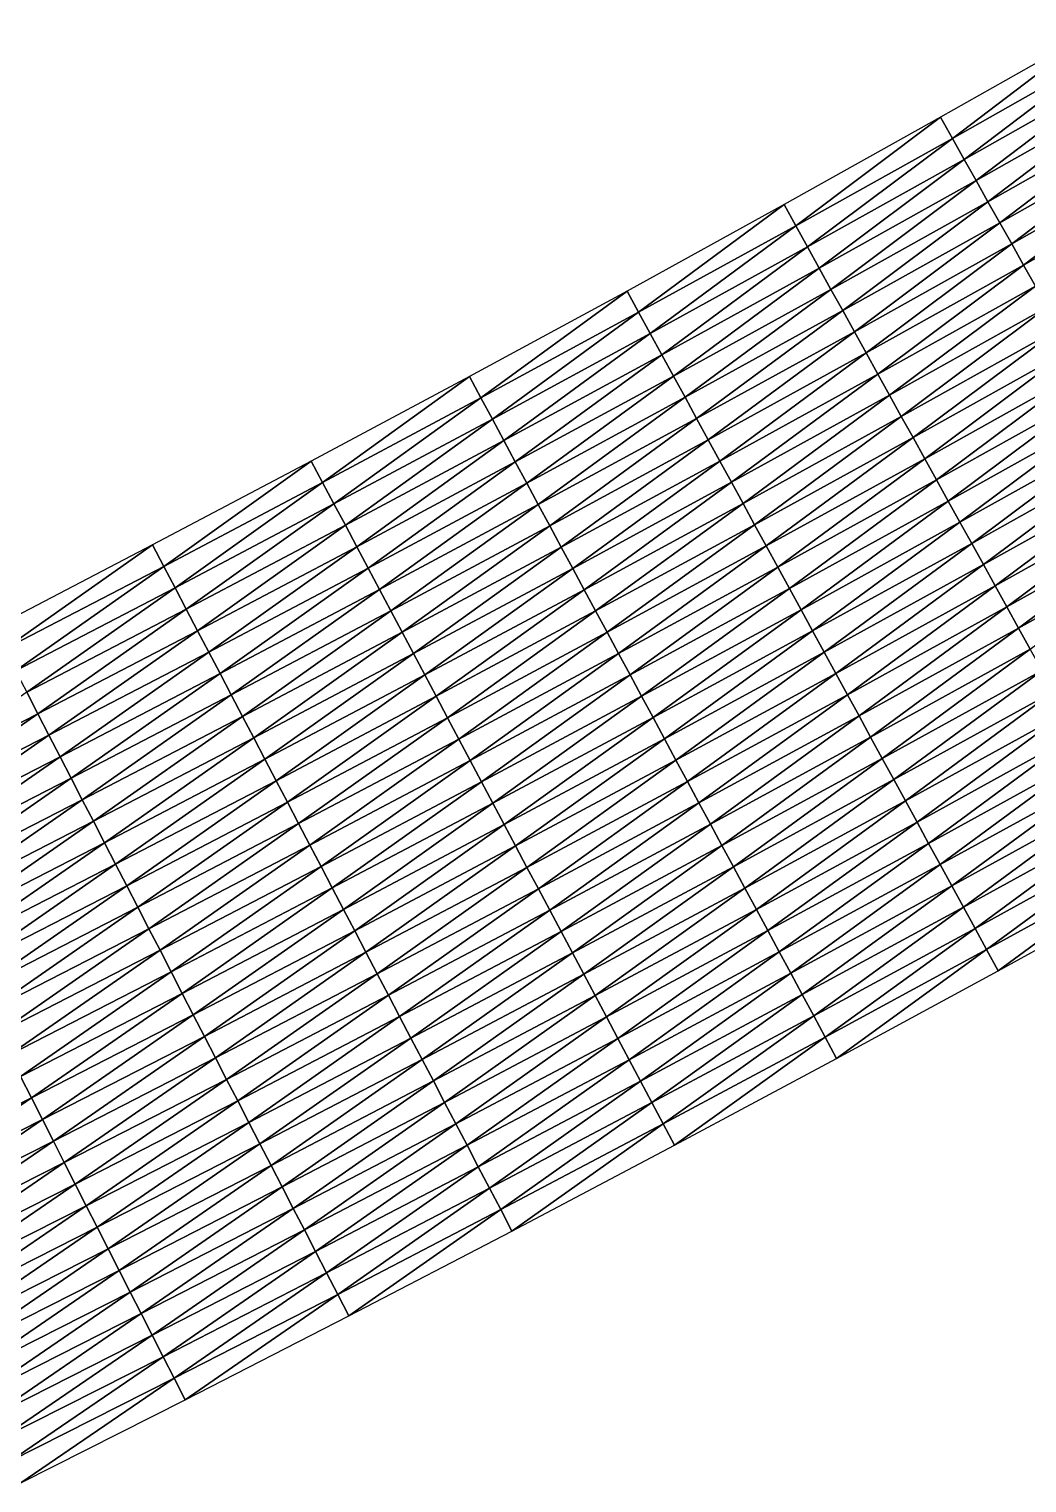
# Model space of a CAD drawing. Header units: metres. Extents: x 479979 to 482619, y 6959976 to 6961524.
# Drawn here: x 481876.5 to 481959, y 6960947.3 to 6961067.4 of the extents above; entities that cross this region are included whole.
import ezdxf

# ---------------------------------------------------------------- set-up
doc = ezdxf.new("R2010")
doc.units = ezdxf.units.M

msp = doc.modelspace()

# ---------------------------------------------------------------- linework, layer by layer
at = {"layer": 'GENERAL_FILL_TOP'}
for points in [[(481952.796, 6961058.368, 7.079), (481964.709, 6961067.403, 7.143), (481951.817, 6961060.112, 7.087)], [(481952.796, 6961058.368, 7.079), (481965.699, 6961065.665, 7.135), (481964.709, 6961067.403, 7.143)], [(481953.776, 6961056.624, 7.071), (481965.699, 6961065.665, 7.135), (481952.796, 6961058.368, 7.079)], [(481953.776, 6961056.624, 7.071), (481966.688, 6961063.927, 7.127), (481965.699, 6961065.665, 7.135)], [(481954.755, 6961054.88, 7.063), (481966.688, 6961063.927, 7.127), (481953.776, 6961056.624, 7.071)], [(481954.755, 6961054.88, 7.063), (481967.678, 6961062.189, 7.119), (481966.688, 6961063.927, 7.127)], [(481955.734, 6961053.137, 7.055), (481967.678, 6961062.189, 7.119), (481954.755, 6961054.88, 7.063)], [(481955.734, 6961053.137, 7.055), (481968.668, 6961060.451, 7.111), (481967.678, 6961062.189, 7.119)], [(481939.849, 6961051.146, 7.024), (481951.817, 6961060.112, 7.087), (481938.88, 6961052.896, 7.032)], [(481939.849, 6961051.146, 7.024), (481952.796, 6961058.368, 7.079), (481951.817, 6961060.112, 7.087)], [(481956.714, 6961051.393, 7.047), (481968.668, 6961060.451, 7.111), (481955.734, 6961053.137, 7.055)], [(481956.714, 6961051.393, 7.047), (481969.658, 6961058.714, 7.103), (481968.668, 6961060.451, 7.111)], [(481940.819, 6961049.397, 7.016), (481952.796, 6961058.368, 7.079), (481939.849, 6961051.146, 7.024)], [(481940.819, 6961049.397, 7.016), (481953.776, 6961056.624, 7.071), (481952.796, 6961058.368, 7.079)], [(481957.693, 6961049.649, 7.039), (481969.658, 6961058.714, 7.103), (481956.714, 6961051.393, 7.047)], [(481957.693, 6961049.649, 7.039), (481970.647, 6961056.976, 7.095), (481969.658, 6961058.714, 7.103)], [(481958.673, 6961047.905, 7.26), (481970.647, 6961056.976, 7.095), (481957.693, 6961049.649, 7.039)], [(481958.673, 6961047.905, 7.26), (481971.637, 6961055.238, 7.288), (481970.647, 6961056.976, 7.095)], [(481941.788, 6961047.647, 7.008), (481953.776, 6961056.624, 7.071), (481940.819, 6961049.397, 7.016)], [(481941.788, 6961047.647, 7.008), (481954.755, 6961054.88, 7.063), (481953.776, 6961056.624, 7.071)], [(481942.757, 6961045.898, 7), (481954.755, 6961054.88, 7.063), (481941.788, 6961047.647, 7.008)], [(481942.757, 6961045.898, 7), (481955.734, 6961053.137, 7.055), (481954.755, 6961054.88, 7.063)], [(481959.652, 6961046.162, 8.26), (481971.637, 6961055.238, 7.288), (481958.673, 6961047.905, 7.26)], [(481926.859, 6961044, 6.97), (481938.88, 6961052.896, 7.032), (481925.9, 6961045.755, 6.979)], [(481926.859, 6961044, 6.97), (481939.849, 6961051.146, 7.024), (481938.88, 6961052.896, 7.032)], [(481943.726, 6961044.148, 6.991), (481955.734, 6961053.137, 7.055), (481942.757, 6961045.898, 7)], [(481943.726, 6961044.148, 6.991), (481956.714, 6961051.393, 7.047), (481955.734, 6961053.137, 7.055)], [(481927.817, 6961042.245, 6.962), (481939.849, 6961051.146, 7.024), (481926.859, 6961044, 6.97)], [(481927.817, 6961042.245, 6.962), (481940.819, 6961049.397, 7.016), (481939.849, 6961051.146, 7.024)], [(481944.695, 6961042.399, 6.983), (481956.714, 6961051.393, 7.047), (481943.726, 6961044.148, 6.991)], [(481944.695, 6961042.399, 6.983), (481957.693, 6961049.649, 7.039), (481956.714, 6961051.393, 7.047)], [(481928.776, 6961040.49, 6.954), (481940.819, 6961049.397, 7.016), (481927.817, 6961042.245, 6.962)], [(481928.776, 6961040.49, 6.954), (481941.788, 6961047.647, 7.008), (481940.819, 6961049.397, 7.016)], [(481945.664, 6961040.649, 7.233), (481957.693, 6961049.649, 7.039), (481944.695, 6961042.399, 6.983)], [(481945.664, 6961040.649, 7.233), (481958.673, 6961047.905, 7.26), (481957.693, 6961049.649, 7.039)], [(481929.735, 6961038.735, 6.946), (481941.788, 6961047.647, 7.008), (481928.776, 6961040.49, 6.954)], [(481929.735, 6961038.735, 6.946), (481942.757, 6961045.898, 7), (481941.788, 6961047.647, 7.008)], [(481946.633, 6961038.9, 8.233), (481958.673, 6961047.905, 7.26), (481945.664, 6961040.649, 7.233)], [(481946.633, 6961038.9, 8.233), (481959.652, 6961046.162, 8.26), (481958.673, 6961047.905, 7.26)], [(481947.602, 6961037.15, 8.753), (481959.652, 6961046.162, 8.26), (481946.633, 6961038.9, 8.233)], [(481947.602, 6961037.15, 8.753), (481960.632, 6961044.418, 8.78), (481959.652, 6961046.162, 8.26)], [(481913.824, 6961036.929, 6.918), (481925.9, 6961045.755, 6.979), (481912.875, 6961038.69, 6.926)], [(481913.824, 6961036.929, 6.918), (481926.859, 6961044, 6.97), (481925.9, 6961045.755, 6.979)], [(481930.694, 6961036.979, 6.938), (481942.757, 6961045.898, 7), (481929.735, 6961038.735, 6.946)], [(481930.694, 6961036.979, 6.938), (481943.726, 6961044.148, 6.991), (481942.757, 6961045.898, 7)], [(481914.772, 6961035.168, 6.91), (481926.859, 6961044, 6.97), (481913.824, 6961036.929, 6.918)], [(481914.772, 6961035.168, 6.91), (481927.817, 6961042.245, 6.962), (481926.859, 6961044, 6.97)], [(481931.653, 6961035.224, 6.929), (481943.726, 6961044.148, 6.991), (481930.694, 6961036.979, 6.938)], [(481931.653, 6961035.224, 6.929), (481944.695, 6961042.399, 6.983), (481943.726, 6961044.148, 6.991)], [(481948.572, 6961035.401, 8.793), (481960.632, 6961044.418, 8.78), (481947.602, 6961037.15, 8.753)], [(481948.572, 6961035.401, 8.793), (481961.611, 6961042.674, 8.82), (481960.632, 6961044.418, 8.78)], [(481949.541, 6961033.651, 8.833), (481961.611, 6961042.674, 8.82), (481948.572, 6961035.401, 8.793)], [(481949.541, 6961033.651, 8.833), (481962.59, 6961040.93, 8.86), (481961.611, 6961042.674, 8.82)], [(481915.721, 6961033.407, 6.902), (481927.817, 6961042.245, 6.962), (481914.772, 6961035.168, 6.91)], [(481915.721, 6961033.407, 6.902), (481928.776, 6961040.49, 6.954), (481927.817, 6961042.245, 6.962)], [(481932.611, 6961033.469, 7.206), (481944.695, 6961042.399, 6.983), (481931.653, 6961035.224, 6.929)], [(481932.611, 6961033.469, 7.206), (481945.664, 6961040.649, 7.233), (481944.695, 6961042.399, 6.983)], [(481916.669, 6961031.647, 6.894), (481928.776, 6961040.49, 6.954), (481915.721, 6961033.407, 6.902)], [(481916.669, 6961031.647, 6.894), (481929.735, 6961038.735, 6.946), (481928.776, 6961040.49, 6.954)], [(481933.57, 6961031.714, 8.206), (481945.664, 6961040.649, 7.233), (481932.611, 6961033.469, 7.206)], [(481933.57, 6961031.714, 8.206), (481946.633, 6961038.9, 8.233), (481945.664, 6961040.649, 7.233)], [(481950.51, 6961031.902, 8.873), (481962.59, 6961040.93, 8.86), (481949.541, 6961033.651, 8.833)], [(481950.51, 6961031.902, 8.873), (481963.57, 6961039.187, 8.9), (481962.59, 6961040.93, 8.86)], [(481951.479, 6961030.152, 8.913), (481963.57, 6961039.187, 8.9), (481950.51, 6961031.902, 8.873)], [(481951.479, 6961030.152, 8.913), (481964.549, 6961037.443, 8.94), (481963.57, 6961039.187, 8.9)], [(481900.744, 6961029.932, 6.868), (481912.875, 6961038.69, 6.926), (481899.806, 6961031.699, 6.876)], [(481900.744, 6961029.932, 6.868), (481913.824, 6961036.929, 6.918), (481912.875, 6961038.69, 6.926)], [(481917.618, 6961029.886, 6.885), (481929.735, 6961038.735, 6.946), (481916.669, 6961031.647, 6.894)], [(481917.618, 6961029.886, 6.885), (481930.694, 6961036.979, 6.938), (481929.735, 6961038.735, 6.946)], [(481934.529, 6961029.959, 8.726), (481946.633, 6961038.9, 8.233), (481933.57, 6961031.714, 8.206)], [(481934.529, 6961029.959, 8.726), (481947.602, 6961037.15, 8.753), (481946.633, 6961038.9, 8.233)], [(481901.682, 6961028.166, 6.86), (481913.824, 6961036.929, 6.918), (481900.744, 6961029.932, 6.868)], [(481901.682, 6961028.166, 6.86), (481914.772, 6961035.168, 6.91), (481913.824, 6961036.929, 6.918)], [(481918.566, 6961028.125, 6.877), (481930.694, 6961036.979, 6.938), (481917.618, 6961029.886, 6.885)], [(481918.566, 6961028.125, 6.877), (481931.653, 6961035.224, 6.929), (481930.694, 6961036.979, 6.938)], [(481935.488, 6961028.203, 8.766), (481947.602, 6961037.15, 8.753), (481934.529, 6961029.959, 8.726)], [(481935.488, 6961028.203, 8.766), (481948.572, 6961035.401, 8.793), (481947.602, 6961037.15, 8.753)], [(481952.448, 6961028.403, 8.953), (481964.549, 6961037.443, 8.94), (481951.479, 6961030.152, 8.913)], [(481952.448, 6961028.403, 8.953), (481965.529, 6961035.699, 8.98), (481964.549, 6961037.443, 8.94)], [(481936.447, 6961026.448, 8.806), (481948.572, 6961035.401, 8.793), (481935.488, 6961028.203, 8.766)], [(481936.447, 6961026.448, 8.806), (481949.541, 6961033.651, 8.833), (481948.572, 6961035.401, 8.793)], [(481953.417, 6961026.653, 8.993), (481965.529, 6961035.699, 8.98), (481952.448, 6961028.403, 8.953)], [(481953.417, 6961026.653, 8.993), (481966.508, 6961033.955, 9.02), (481965.529, 6961035.699, 8.98)], [(481902.621, 6961026.4, 6.851), (481914.772, 6961035.168, 6.91), (481901.682, 6961028.166, 6.86)], [(481902.621, 6961026.4, 6.851), (481915.721, 6961033.407, 6.902), (481914.772, 6961035.168, 6.91)], [(481919.515, 6961026.364, 7.18), (481931.653, 6961035.224, 6.929), (481918.566, 6961028.125, 6.877)], [(481919.515, 6961026.364, 7.18), (481932.611, 6961033.469, 7.206), (481931.653, 6961035.224, 6.929)], [(481903.559, 6961024.634, 6.843), (481915.721, 6961033.407, 6.902), (481902.621, 6961026.4, 6.851)], [(481903.559, 6961024.634, 6.843), (481916.669, 6961031.647, 6.894), (481915.721, 6961033.407, 6.902)], [(481920.463, 6961024.603, 8.18), (481932.611, 6961033.469, 7.206), (481919.515, 6961026.364, 7.18)], [(481920.463, 6961024.603, 8.18), (481933.57, 6961031.714, 8.206), (481932.611, 6961033.469, 7.206)], [(481937.406, 6961024.693, 8.846), (481949.541, 6961033.651, 8.833), (481936.447, 6961026.448, 8.806)], [(481937.406, 6961024.693, 8.846), (481950.51, 6961031.902, 8.873), (481949.541, 6961033.651, 8.833)], [(481954.386, 6961024.904, 9.033), (481966.508, 6961033.955, 9.02), (481953.417, 6961026.653, 8.993)], [(481954.386, 6961024.904, 9.033), (481967.488, 6961032.212, 9.06), (481966.508, 6961033.955, 9.02)], [(481921.412, 6961022.843, 8.7), (481933.57, 6961031.714, 8.206), (481920.463, 6961024.603, 8.18)], [(481921.412, 6961022.843, 8.7), (481934.529, 6961029.959, 8.726), (481933.57, 6961031.714, 8.206)], [(481938.364, 6961022.938, 8.886), (481950.51, 6961031.902, 8.873), (481937.406, 6961024.693, 8.846)], [(481938.364, 6961022.938, 8.886), (481951.479, 6961030.152, 8.913), (481950.51, 6961031.902, 8.873)], [(481955.355, 6961023.154, 8.993), (481967.488, 6961032.212, 9.06), (481954.386, 6961024.904, 9.033)], [(481955.355, 6961023.154, 8.993), (481968.467, 6961030.468, 9.02), (481967.488, 6961032.212, 9.06)], [(481887.621, 6961023.01, 6.819), (481899.806, 6961031.699, 6.876), (481886.693, 6961024.782, 6.827)], [(481887.621, 6961023.01, 6.819), (481900.744, 6961029.932, 6.868), (481899.806, 6961031.699, 6.876)], [(481904.497, 6961022.867, 6.835), (481916.669, 6961031.647, 6.894), (481903.559, 6961024.634, 6.843)], [(481904.497, 6961022.867, 6.835), (481917.618, 6961029.886, 6.885), (481916.669, 6961031.647, 6.894)], [(481888.549, 6961021.238, 6.811), (481900.744, 6961029.932, 6.868), (481887.621, 6961023.01, 6.819)], [(481888.549, 6961021.238, 6.811), (481901.682, 6961028.166, 6.86), (481900.744, 6961029.932, 6.868)], [(481905.435, 6961021.101, 6.827), (481917.618, 6961029.886, 6.885), (481904.497, 6961022.867, 6.835)], [(481905.435, 6961021.101, 6.827), (481918.566, 6961028.125, 6.877), (481917.618, 6961029.886, 6.885)], [(481922.36, 6961021.082, 8.74), (481934.529, 6961029.959, 8.726), (481921.412, 6961022.843, 8.7)], [(481922.36, 6961021.082, 8.74), (481935.488, 6961028.203, 8.766), (481934.529, 6961029.959, 8.726)], [(481939.323, 6961021.183, 8.926), (481951.479, 6961030.152, 8.913), (481938.364, 6961022.938, 8.886)], [(481939.323, 6961021.183, 8.926), (481952.448, 6961028.403, 8.953), (481951.479, 6961030.152, 8.913)], [(481956.325, 6961021.405, 8.953), (481968.467, 6961030.468, 9.02), (481955.355, 6961023.154, 8.993)], [(481956.325, 6961021.405, 8.953), (481969.446, 6961028.724, 8.98), (481968.467, 6961030.468, 9.02)], [(481889.477, 6961019.467, 6.803), (481901.682, 6961028.166, 6.86), (481888.549, 6961021.238, 6.811)], [(481889.477, 6961019.467, 6.803), (481902.621, 6961026.4, 6.851), (481901.682, 6961028.166, 6.86)], [(481906.374, 6961019.335, 7.156), (481918.566, 6961028.125, 6.877), (481905.435, 6961021.101, 6.827)], [(481906.374, 6961019.335, 7.156), (481919.515, 6961026.364, 7.18), (481918.566, 6961028.125, 6.877)], [(481923.309, 6961019.321, 8.78), (481935.488, 6961028.203, 8.766), (481922.36, 6961021.082, 8.74)], [(481923.309, 6961019.321, 8.78), (481936.447, 6961026.448, 8.806), (481935.488, 6961028.203, 8.766)], [(481940.282, 6961019.427, 8.966), (481952.448, 6961028.403, 8.953), (481939.323, 6961021.183, 8.926)], [(481940.282, 6961019.427, 8.966), (481953.417, 6961026.653, 8.993), (481952.448, 6961028.403, 8.953)], [(481957.294, 6961019.655, 8.913), (481969.446, 6961028.724, 8.98), (481956.325, 6961021.405, 8.953)], [(481957.294, 6961019.655, 8.913), (481970.426, 6961026.98, 8.94), (481969.446, 6961028.724, 8.98)], [(481958.263, 6961017.906, 8.873), (481970.426, 6961026.98, 8.94), (481957.294, 6961019.655, 8.913)], [(481958.263, 6961017.906, 8.873), (481971.405, 6961025.236, 8.9), (481970.426, 6961026.98, 8.94)], [(481890.405, 6961017.695, 6.794), (481902.621, 6961026.4, 6.851), (481889.477, 6961019.467, 6.803)], [(481890.405, 6961017.695, 6.794), (481903.559, 6961024.634, 6.843), (481902.621, 6961026.4, 6.851)], [(481907.312, 6961017.568, 8.156), (481919.515, 6961026.364, 7.18), (481906.374, 6961019.335, 7.156)], [(481907.312, 6961017.568, 8.156), (481920.463, 6961024.603, 8.18), (481919.515, 6961026.364, 7.18)], [(481924.257, 6961017.56, 8.82), (481936.447, 6961026.448, 8.806), (481923.309, 6961019.321, 8.78)], [(481924.257, 6961017.56, 8.82), (481937.406, 6961024.693, 8.846), (481936.447, 6961026.448, 8.806)], [(481941.241, 6961017.672, 9.006), (481953.417, 6961026.653, 8.993), (481940.282, 6961019.427, 8.966)], [(481941.241, 6961017.672, 9.006), (481954.386, 6961024.904, 9.033), (481953.417, 6961026.653, 8.993)], [(481874.453, 6961016.161, 6.772), (481886.693, 6961024.782, 6.827), (481873.536, 6961017.938, 6.78)], [(481874.453, 6961016.161, 6.772), (481887.621, 6961023.01, 6.819), (481886.693, 6961024.782, 6.827)], [(481891.333, 6961015.923, 6.786), (481903.559, 6961024.634, 6.843), (481890.405, 6961017.695, 6.794)], [(481891.333, 6961015.923, 6.786), (481904.497, 6961022.867, 6.835), (481903.559, 6961024.634, 6.843)], [(481908.25, 6961015.802, 8.676), (481920.463, 6961024.603, 8.18), (481907.312, 6961017.568, 8.156)], [(481908.25, 6961015.802, 8.676), (481921.412, 6961022.843, 8.7), (481920.463, 6961024.603, 8.18)], [(481925.206, 6961015.8, 8.86), (481937.406, 6961024.693, 8.846), (481924.257, 6961017.56, 8.82)], [(481925.206, 6961015.8, 8.86), (481938.364, 6961022.938, 8.886), (481937.406, 6961024.693, 8.846)], [(481942.2, 6961015.917, 8.966), (481954.386, 6961024.904, 9.033), (481941.241, 6961017.672, 9.006)], [(481942.2, 6961015.917, 8.966), (481955.355, 6961023.154, 8.993), (481954.386, 6961024.904, 9.033)], [(481959.232, 6961016.156, 8.833), (481971.405, 6961025.236, 8.9), (481958.263, 6961017.906, 8.873)], [(481875.371, 6961014.384, 6.764), (481887.621, 6961023.01, 6.819), (481874.453, 6961016.161, 6.772)], [(481875.371, 6961014.384, 6.764), (481888.549, 6961021.238, 6.811), (481887.621, 6961023.01, 6.819)], [(481892.261, 6961014.152, 6.778), (481904.497, 6961022.867, 6.835), (481891.333, 6961015.923, 6.786)], [(481892.261, 6961014.152, 6.778), (481905.435, 6961021.101, 6.827), (481904.497, 6961022.867, 6.835)], [(481909.188, 6961014.036, 8.716), (481921.412, 6961022.843, 8.7), (481908.25, 6961015.802, 8.676)], [(481909.188, 6961014.036, 8.716), (481922.36, 6961021.082, 8.74), (481921.412, 6961022.843, 8.7)], [(481926.154, 6961014.039, 8.9), (481938.364, 6961022.938, 8.886), (481925.206, 6961015.8, 8.86)], [(481926.154, 6961014.039, 8.9), (481939.323, 6961021.183, 8.926), (481938.364, 6961022.938, 8.886)], [(481943.158, 6961014.162, 8.926), (481955.355, 6961023.154, 8.993), (481942.2, 6961015.917, 8.966)], [(481943.158, 6961014.162, 8.926), (481956.325, 6961021.405, 8.953), (481955.355, 6961023.154, 8.993)], [(481876.289, 6961012.607, 6.755), (481888.549, 6961021.238, 6.811), (481875.371, 6961014.384, 6.764)], [(481876.289, 6961012.607, 6.755), (481889.477, 6961019.467, 6.803), (481888.549, 6961021.238, 6.811)], [(481893.189, 6961012.38, 7.133), (481905.435, 6961021.101, 6.827), (481892.261, 6961014.152, 6.778)], [(481893.189, 6961012.38, 7.133), (481906.374, 6961019.335, 7.156), (481905.435, 6961021.101, 6.827)], [(481910.127, 6961012.27, 8.756), (481922.36, 6961021.082, 8.74), (481909.188, 6961014.036, 8.716)], [(481910.127, 6961012.27, 8.756), (481923.309, 6961019.321, 8.78), (481922.36, 6961021.082, 8.74)], [(481927.103, 6961012.278, 8.94), (481939.323, 6961021.183, 8.926), (481926.154, 6961014.039, 8.9)], [(481927.103, 6961012.278, 8.94), (481940.282, 6961019.427, 8.966), (481939.323, 6961021.183, 8.926)], [(481944.117, 6961012.407, 8.886), (481956.325, 6961021.405, 8.953), (481943.158, 6961014.162, 8.926)], [(481944.117, 6961012.407, 8.886), (481957.294, 6961019.655, 8.913), (481956.325, 6961021.405, 8.953)], [(481877.207, 6961010.83, 6.747), (481889.477, 6961019.467, 6.803), (481876.289, 6961012.607, 6.755)], [(481877.207, 6961010.83, 6.747), (481890.405, 6961017.695, 6.794), (481889.477, 6961019.467, 6.803)], [(481894.117, 6961010.608, 8.133), (481906.374, 6961019.335, 7.156), (481893.189, 6961012.38, 7.133)], [(481894.117, 6961010.608, 8.133), (481907.312, 6961017.568, 8.156), (481906.374, 6961019.335, 7.156)], [(481911.065, 6961010.503, 8.796), (481923.309, 6961019.321, 8.78), (481910.127, 6961012.27, 8.756)], [(481911.065, 6961010.503, 8.796), (481924.257, 6961017.56, 8.82), (481923.309, 6961019.321, 8.78)], [(481928.051, 6961010.517, 8.98), (481940.282, 6961019.427, 8.966), (481927.103, 6961012.278, 8.94)], [(481928.051, 6961010.517, 8.98), (481941.241, 6961017.672, 9.006), (481940.282, 6961019.427, 8.966)], [(481945.076, 6961010.652, 8.846), (481957.294, 6961019.655, 8.913), (481944.117, 6961012.407, 8.886)], [(481945.076, 6961010.652, 8.846), (481958.263, 6961017.906, 8.873), (481957.294, 6961019.655, 8.913)], [(481878.125, 6961009.053, 6.739), (481890.405, 6961017.695, 6.794), (481877.207, 6961010.83, 6.747)], [(481878.125, 6961009.053, 6.739), (481891.333, 6961015.923, 6.786), (481890.405, 6961017.695, 6.794)], [(481895.045, 6961008.837, 8.653), (481907.312, 6961017.568, 8.156), (481894.117, 6961010.608, 8.133)], [(481895.045, 6961008.837, 8.653), (481908.25, 6961015.802, 8.676), (481907.312, 6961017.568, 8.156)], [(481912.003, 6961008.737, 8.836), (481924.257, 6961017.56, 8.82), (481911.065, 6961010.503, 8.796)], [(481912.003, 6961008.737, 8.836), (481925.206, 6961015.8, 8.86), (481924.257, 6961017.56, 8.82)], [(481929, 6961008.757, 8.94), (481941.241, 6961017.672, 9.006), (481928.051, 6961010.517, 8.98)], [(481929, 6961008.757, 8.94), (481942.2, 6961015.917, 8.966), (481941.241, 6961017.672, 9.006)], [(481946.035, 6961008.896, 8.806), (481958.263, 6961017.906, 8.873), (481945.076, 6961010.652, 8.846)], [(481946.035, 6961008.896, 8.806), (481959.232, 6961016.156, 8.833), (481958.263, 6961017.906, 8.873)], [(481946.994, 6961007.141, 8.766), (481959.232, 6961016.156, 8.833), (481946.035, 6961008.896, 8.806)], [(481946.994, 6961007.141, 8.766), (481960.201, 6961014.407, 8.793), (481959.232, 6961016.156, 8.833)], [(481879.042, 6961007.276, 6.731), (481891.333, 6961015.923, 6.786), (481878.125, 6961009.053, 6.739)], [(481879.042, 6961007.276, 6.731), (481892.261, 6961014.152, 6.778), (481891.333, 6961015.923, 6.786)], [(481895.973, 6961007.065, 8.693), (481908.25, 6961015.802, 8.676), (481895.045, 6961008.837, 8.653)], [(481895.973, 6961007.065, 8.693), (481909.188, 6961014.036, 8.716), (481908.25, 6961015.802, 8.676)], [(481912.941, 6961006.971, 8.876), (481925.206, 6961015.8, 8.86), (481912.003, 6961008.737, 8.836)], [(481912.941, 6961006.971, 8.876), (481926.154, 6961014.039, 8.9), (481925.206, 6961015.8, 8.86)], [(481929.948, 6961006.996, 8.9), (481942.2, 6961015.917, 8.966), (481929, 6961008.757, 8.94)], [(481929.948, 6961006.996, 8.9), (481943.158, 6961014.162, 8.926), (481942.2, 6961015.917, 8.966)], [(481879.96, 6961005.499, 7.111), (481892.261, 6961014.152, 6.778), (481879.042, 6961007.276, 6.731)], [(481879.96, 6961005.499, 7.111), (481893.189, 6961012.38, 7.133), (481892.261, 6961014.152, 6.778)], [(481896.901, 6961005.293, 8.733), (481909.188, 6961014.036, 8.716), (481895.973, 6961007.065, 8.693)], [(481896.901, 6961005.293, 8.733), (481910.127, 6961012.27, 8.756), (481909.188, 6961014.036, 8.716)], [(481913.88, 6961005.205, 8.916), (481926.154, 6961014.039, 8.9), (481912.941, 6961006.971, 8.876)], [(481913.88, 6961005.205, 8.916), (481927.103, 6961012.278, 8.94), (481926.154, 6961014.039, 8.9)], [(481930.897, 6961005.235, 8.86), (481943.158, 6961014.162, 8.926), (481929.948, 6961006.996, 8.9)], [(481930.897, 6961005.235, 8.86), (481944.117, 6961012.407, 8.886), (481943.158, 6961014.162, 8.926)], [(481947.952, 6961005.386, 8.726), (481960.201, 6961014.407, 8.793), (481946.994, 6961007.141, 8.766)], [(481947.952, 6961005.386, 8.726), (481961.17, 6961012.657, 8.753), (481960.201, 6961014.407, 8.793)], [(481863.965, 6961004.039, 6.702), (481877.207, 6961010.83, 6.747), (481876.289, 6961012.607, 6.755)], [(481948.911, 6961003.631, 8.206), (481961.17, 6961012.657, 8.753), (481947.952, 6961005.386, 8.726)], [(481948.911, 6961003.631, 8.206), (481962.139, 6961010.908, 8.233), (481961.17, 6961012.657, 8.753)], [(481880.878, 6961003.722, 8.111), (481893.189, 6961012.38, 7.133), (481879.96, 6961005.499, 7.111)], [(481880.878, 6961003.722, 8.111), (481894.117, 6961010.608, 8.133), (481893.189, 6961012.38, 7.133)], [(481897.829, 6961003.522, 8.773), (481910.127, 6961012.27, 8.756), (481896.901, 6961005.293, 8.733)], [(481897.829, 6961003.522, 8.773), (481911.065, 6961010.503, 8.796), (481910.127, 6961012.27, 8.756)], [(481914.818, 6961003.438, 8.956), (481927.103, 6961012.278, 8.94), (481913.88, 6961005.205, 8.916)], [(481914.818, 6961003.438, 8.956), (481928.051, 6961010.517, 8.98), (481927.103, 6961012.278, 8.94)], [(481931.845, 6961003.474, 8.82), (481944.117, 6961012.407, 8.886), (481930.897, 6961005.235, 8.86)], [(481931.845, 6961003.474, 8.82), (481945.076, 6961010.652, 8.846), (481944.117, 6961012.407, 8.886)], [(481864.873, 6961002.256, 6.694), (481877.207, 6961010.83, 6.747), (481863.965, 6961004.039, 6.702)], [(481864.873, 6961002.256, 6.694), (481878.125, 6961009.053, 6.739), (481877.207, 6961010.83, 6.747)], [(481881.796, 6961001.945, 8.631), (481894.117, 6961010.608, 8.133), (481880.878, 6961003.722, 8.111)], [(481881.796, 6961001.945, 8.631), (481895.045, 6961008.837, 8.653), (481894.117, 6961010.608, 8.133)], [(481898.757, 6961001.75, 8.813), (481911.065, 6961010.503, 8.796), (481897.829, 6961003.522, 8.773)], [(481898.757, 6961001.75, 8.813), (481912.003, 6961008.737, 8.836), (481911.065, 6961010.503, 8.796)], [(481915.756, 6961001.672, 8.916), (481928.051, 6961010.517, 8.98), (481914.818, 6961003.438, 8.956)], [(481915.756, 6961001.672, 8.916), (481929, 6961008.757, 8.94), (481928.051, 6961010.517, 8.98)], [(481932.794, 6961001.713, 8.78), (481945.076, 6961010.652, 8.846), (481931.845, 6961003.474, 8.82)], [(481932.794, 6961001.713, 8.78), (481946.035, 6961008.896, 8.806), (481945.076, 6961010.652, 8.846)], [(481949.87, 6961001.876, 7.206), (481962.139, 6961010.908, 8.233), (481948.911, 6961003.631, 8.206)], [(481949.87, 6961001.876, 7.206), (481963.108, 6961009.158, 7.233), (481962.139, 6961010.908, 8.233)], [(481865.78, 6961000.474, 6.685), (481878.125, 6961009.053, 6.739), (481864.873, 6961002.256, 6.694)], [(481865.78, 6961000.474, 6.685), (481879.042, 6961007.276, 6.731), (481878.125, 6961009.053, 6.739)], [(481933.742, 6960999.953, 8.74), (481946.035, 6961008.896, 8.806), (481932.794, 6961001.713, 8.78)], [(481933.742, 6960999.953, 8.74), (481946.994, 6961007.141, 8.766), (481946.035, 6961008.896, 8.806)], [(481950.829, 6961000.12, 6.766), (481963.108, 6961009.158, 7.233), (481949.87, 6961001.876, 7.206)], [(481950.829, 6961000.12, 6.766), (481964.078, 6961007.408, 6.821), (481963.108, 6961009.158, 7.233)], [(481882.714, 6961000.168, 8.671), (481895.045, 6961008.837, 8.653), (481881.796, 6961001.945, 8.631)], [(481882.714, 6961000.168, 8.671), (481895.973, 6961007.065, 8.693), (481895.045, 6961008.837, 8.653)], [(481899.685, 6960999.978, 8.853), (481912.003, 6961008.737, 8.836), (481898.757, 6961001.75, 8.813)], [(481899.685, 6960999.978, 8.853), (481912.941, 6961006.971, 8.876), (481912.003, 6961008.737, 8.836)], [(481916.694, 6960999.906, 8.876), (481929, 6961008.757, 8.94), (481915.756, 6961001.672, 8.916)], [(481916.694, 6960999.906, 8.876), (481929.948, 6961006.996, 8.9), (481929, 6961008.757, 8.94)], [(481866.688, 6960998.692, 7.092), (481879.042, 6961007.276, 6.731), (481865.78, 6961000.474, 6.685)], [(481866.688, 6960998.692, 7.092), (481879.96, 6961005.499, 7.111), (481879.042, 6961007.276, 6.731)], [(481883.631, 6960998.391, 8.711), (481895.973, 6961007.065, 8.693), (481882.714, 6961000.168, 8.671)], [(481883.631, 6960998.391, 8.711), (481896.901, 6961005.293, 8.733), (481895.973, 6961007.065, 8.693)], [(481900.613, 6960998.206, 8.893), (481912.941, 6961006.971, 8.876), (481899.685, 6960999.978, 8.853)], [(481900.613, 6960998.206, 8.893), (481913.88, 6961005.205, 8.916), (481912.941, 6961006.971, 8.876)], [(481917.633, 6960998.139, 8.836), (481929.948, 6961006.996, 8.9), (481916.694, 6960999.906, 8.876)], [(481917.633, 6960998.139, 8.836), (481930.897, 6961005.235, 8.86), (481929.948, 6961006.996, 8.9)], [(481934.691, 6960998.192, 8.7), (481946.994, 6961007.141, 8.766), (481933.742, 6960999.953, 8.74)], [(481934.691, 6960998.192, 8.7), (481947.952, 6961005.386, 8.726), (481946.994, 6961007.141, 8.766)], [(481951.788, 6960998.365, 6.758), (481964.078, 6961007.408, 6.821), (481950.829, 6961000.12, 6.766)], [(481951.788, 6960998.365, 6.758), (481965.047, 6961005.659, 6.813), (481964.078, 6961007.408, 6.821)], [(481867.596, 6960996.91, 8.092), (481879.96, 6961005.499, 7.111), (481866.688, 6960998.692, 7.092)], [(481867.596, 6960996.91, 8.092), (481880.878, 6961003.722, 8.111), (481879.96, 6961005.499, 7.111)], [(481884.549, 6960996.614, 8.751), (481896.901, 6961005.293, 8.733), (481883.631, 6960998.391, 8.711)], [(481884.549, 6960996.614, 8.751), (481897.829, 6961003.522, 8.773), (481896.901, 6961005.293, 8.733)], [(481935.639, 6960996.431, 8.18), (481947.952, 6961005.386, 8.726), (481934.691, 6960998.192, 8.7)], [(481935.639, 6960996.431, 8.18), (481948.911, 6961003.631, 8.206), (481947.952, 6961005.386, 8.726)], [(481952.747, 6960996.61, 6.75), (481965.047, 6961005.659, 6.813), (481951.788, 6960998.365, 6.758)], [(481952.747, 6960996.61, 6.75), (481966.016, 6961003.909, 6.804), (481965.047, 6961005.659, 6.813)], [(481901.541, 6960996.435, 8.933), (481913.88, 6961005.205, 8.916), (481900.613, 6960998.206, 8.893)], [(481901.541, 6960996.435, 8.933), (481914.818, 6961003.438, 8.956), (481913.88, 6961005.205, 8.916)], [(481918.571, 6960996.373, 8.796), (481930.897, 6961005.235, 8.86), (481917.633, 6960998.139, 8.836)], [(481918.571, 6960996.373, 8.796), (481931.845, 6961003.474, 8.82), (481930.897, 6961005.235, 8.86)], [(481868.503, 6960995.128, 8.612), (481880.878, 6961003.722, 8.111), (481867.596, 6960996.91, 8.092)], [(481868.503, 6960995.128, 8.612), (481881.796, 6961001.945, 8.631), (481880.878, 6961003.722, 8.111)], [(481885.467, 6960994.837, 8.791), (481897.829, 6961003.522, 8.773), (481884.549, 6960996.614, 8.751)], [(481885.467, 6960994.837, 8.791), (481898.757, 6961001.75, 8.813), (481897.829, 6961003.522, 8.773)], [(481902.469, 6960994.663, 8.893), (481914.818, 6961003.438, 8.956), (481901.541, 6960996.435, 8.933)], [(481902.469, 6960994.663, 8.893), (481915.756, 6961001.672, 8.916), (481914.818, 6961003.438, 8.956)], [(481919.509, 6960994.607, 8.756), (481931.845, 6961003.474, 8.82), (481918.571, 6960996.373, 8.796)], [(481919.509, 6960994.607, 8.756), (481932.794, 6961001.713, 8.78), (481931.845, 6961003.474, 8.82)], [(481936.588, 6960994.67, 7.18), (481948.911, 6961003.631, 8.206), (481935.639, 6960996.431, 8.18)], [(481936.588, 6960994.67, 7.18), (481949.87, 6961001.876, 7.206), (481948.911, 6961003.631, 8.206)], [(481953.705, 6960994.855, 6.742), (481966.016, 6961003.909, 6.804), (481952.747, 6960996.61, 6.75)], [(481953.705, 6960994.855, 6.742), (481966.985, 6961002.16, 6.796), (481966.016, 6961003.909, 6.804)], [(481869.411, 6960993.346, 8.652), (481881.796, 6961001.945, 8.631), (481868.503, 6960995.128, 8.612)], [(481869.411, 6960993.346, 8.652), (481882.714, 6961000.168, 8.671), (481881.796, 6961001.945, 8.631)], [(481886.385, 6960993.06, 8.831), (481898.757, 6961001.75, 8.813), (481885.467, 6960994.837, 8.791)], [(481886.385, 6960993.06, 8.831), (481899.685, 6960999.978, 8.853), (481898.757, 6961001.75, 8.813)], [(481903.397, 6960992.891, 8.853), (481915.756, 6961001.672, 8.916), (481902.469, 6960994.663, 8.893)], [(481903.397, 6960992.891, 8.853), (481916.694, 6960999.906, 8.876), (481915.756, 6961001.672, 8.916)], [(481920.447, 6960992.841, 8.716), (481932.794, 6961001.713, 8.78), (481919.509, 6960994.607, 8.756)], [(481920.447, 6960992.841, 8.716), (481933.742, 6960999.953, 8.74), (481932.794, 6961001.713, 8.78)], [(481937.536, 6960992.91, 6.713), (481949.87, 6961001.876, 7.206), (481936.588, 6960994.67, 7.18)], [(481937.536, 6960992.91, 6.713), (481950.829, 6961000.12, 6.766), (481949.87, 6961001.876, 7.206)], [(481954.664, 6960993.1, 6.733), (481966.985, 6961002.16, 6.796), (481953.705, 6960994.855, 6.742)], [(481954.664, 6960993.1, 6.733), (481967.954, 6961000.41, 6.788), (481966.985, 6961002.16, 6.796)], [(481870.319, 6960991.563, 8.692), (481882.714, 6961000.168, 8.671), (481869.411, 6960993.346, 8.652)], [(481870.319, 6960991.563, 8.692), (481883.631, 6960998.391, 8.711), (481882.714, 6961000.168, 8.671)], [(481887.303, 6960991.283, 8.871), (481899.685, 6960999.978, 8.853), (481886.385, 6960993.06, 8.831)], [(481887.303, 6960991.283, 8.871), (481900.613, 6960998.206, 8.893), (481899.685, 6960999.978, 8.853)], [(481904.325, 6960991.12, 8.813), (481916.694, 6960999.906, 8.876), (481903.397, 6960992.891, 8.853)], [(481904.325, 6960991.12, 8.813), (481917.633, 6960998.139, 8.836), (481916.694, 6960999.906, 8.876)], [(481921.385, 6960991.074, 8.676), (481933.742, 6960999.953, 8.74), (481920.447, 6960992.841, 8.716)], [(481921.385, 6960991.074, 8.676), (481934.691, 6960998.192, 8.7), (481933.742, 6960999.953, 8.74)], [(481938.485, 6960991.149, 6.705), (481950.829, 6961000.12, 6.766), (481937.536, 6960992.91, 6.713)], [(481938.485, 6960991.149, 6.705), (481951.788, 6960998.365, 6.758), (481950.829, 6961000.12, 6.766)], [(481955.623, 6960991.345, 6.725), (481967.954, 6961000.41, 6.788), (481954.664, 6960993.1, 6.733)], [(481955.623, 6960991.345, 6.725), (481968.923, 6960998.661, 6.78), (481967.954, 6961000.41, 6.788)], [(481871.226, 6960989.781, 8.732), (481883.631, 6960998.391, 8.711), (481870.319, 6960991.563, 8.692)], [(481871.226, 6960989.781, 8.732), (481884.549, 6960996.614, 8.751), (481883.631, 6960998.391, 8.711)], [(481888.22, 6960989.506, 8.911), (481900.613, 6960998.206, 8.893), (481887.303, 6960991.283, 8.871)], [(481888.22, 6960989.506, 8.911), (481901.541, 6960996.435, 8.933), (481900.613, 6960998.206, 8.893)], [(481905.253, 6960989.348, 8.773), (481917.633, 6960998.139, 8.836), (481904.325, 6960991.12, 8.813)], [(481905.253, 6960989.348, 8.773), (481918.571, 6960996.373, 8.796), (481917.633, 6960998.139, 8.836)], [(481922.324, 6960989.308, 8.156), (481934.691, 6960998.192, 8.7), (481921.385, 6960991.074, 8.676)], [(481922.324, 6960989.308, 8.156), (481935.639, 6960996.431, 8.18), (481934.691, 6960998.192, 8.7)], [(481939.433, 6960989.388, 6.697), (481951.788, 6960998.365, 6.758), (481938.485, 6960991.149, 6.705)], [(481939.433, 6960989.388, 6.697), (481952.747, 6960996.61, 6.75), (481951.788, 6960998.365, 6.758)], [(481956.582, 6960989.589, 6.717), (481968.923, 6960998.661, 6.78), (481955.623, 6960991.345, 6.725)], [(481956.582, 6960989.589, 6.717), (481969.892, 6960996.911, 6.772), (481968.923, 6960998.661, 6.78)], [(481872.134, 6960987.999, 8.772), (481884.549, 6960996.614, 8.751), (481871.226, 6960989.781, 8.732)], [(481872.134, 6960987.999, 8.772), (481885.467, 6960994.837, 8.791), (481884.549, 6960996.614, 8.751)], [(481889.138, 6960987.729, 8.871), (481901.541, 6960996.435, 8.933), (481888.22, 6960989.506, 8.911)], [(481889.138, 6960987.729, 8.871), (481902.469, 6960994.663, 8.893), (481901.541, 6960996.435, 8.933)], [(481906.181, 6960987.576, 8.733), (481918.571, 6960996.373, 8.796), (481905.253, 6960989.348, 8.773)], [(481906.181, 6960987.576, 8.733), (481919.509, 6960994.607, 8.756), (481918.571, 6960996.373, 8.796)], [(481923.262, 6960987.542, 7.156), (481935.639, 6960996.431, 8.18), (481922.324, 6960989.308, 8.156)], [(481923.262, 6960987.542, 7.156), (481936.588, 6960994.67, 7.18), (481935.639, 6960996.431, 8.18)], [(481940.382, 6960987.627, 6.688), (481952.747, 6960996.61, 6.75), (481939.433, 6960989.388, 6.697)], [(481940.382, 6960987.627, 6.688), (481953.705, 6960994.855, 6.742), (481952.747, 6960996.61, 6.75)], [(481873.042, 6960986.217, 8.812), (481885.467, 6960994.837, 8.791), (481872.134, 6960987.999, 8.772)], [(481873.042, 6960986.217, 8.812), (481886.385, 6960993.06, 8.831), (481885.467, 6960994.837, 8.791)], [(481890.056, 6960985.952, 8.831), (481902.469, 6960994.663, 8.893), (481889.138, 6960987.729, 8.871)], [(481890.056, 6960985.952, 8.831), (481903.397, 6960992.891, 8.853), (481902.469, 6960994.663, 8.893)], [(481907.109, 6960985.805, 8.693), (481919.509, 6960994.607, 8.756), (481906.181, 6960987.576, 8.733)], [(481907.109, 6960985.805, 8.693), (481920.447, 6960992.841, 8.716), (481919.509, 6960994.607, 8.756)], [(481924.2, 6960985.776, 6.662), (481936.588, 6960994.67, 7.18), (481923.262, 6960987.542, 7.156)], [(481924.2, 6960985.776, 6.662), (481937.536, 6960992.91, 6.713), (481936.588, 6960994.67, 7.18)], [(481941.33, 6960985.866, 6.68), (481953.705, 6960994.855, 6.742), (481940.382, 6960987.627, 6.688)], [(481941.33, 6960985.866, 6.68), (481954.664, 6960993.1, 6.733), (481953.705, 6960994.855, 6.742)], [(481873.949, 6960984.435, 8.852), (481886.385, 6960993.06, 8.831), (481873.042, 6960986.217, 8.812)], [(481873.949, 6960984.435, 8.852), (481887.303, 6960991.283, 8.871), (481886.385, 6960993.06, 8.831)], [(481890.974, 6960984.175, 8.791), (481903.397, 6960992.891, 8.853), (481890.056, 6960985.952, 8.831)], [(481890.974, 6960984.175, 8.791), (481904.325, 6960991.12, 8.813), (481903.397, 6960992.891, 8.853)], [(481908.037, 6960984.033, 8.653), (481920.447, 6960992.841, 8.716), (481907.109, 6960985.805, 8.693)], [(481908.037, 6960984.033, 8.653), (481921.385, 6960991.074, 8.676), (481920.447, 6960992.841, 8.716)], [(481925.138, 6960984.009, 6.654), (481937.536, 6960992.91, 6.713), (481924.2, 6960985.776, 6.662)], [(481925.138, 6960984.009, 6.654), (481938.485, 6960991.149, 6.705), (481937.536, 6960992.91, 6.713)], [(481942.279, 6960984.106, 6.672), (481954.664, 6960993.1, 6.733), (481941.33, 6960985.866, 6.68)], [(481942.279, 6960984.106, 6.672), (481955.623, 6960991.345, 6.725), (481954.664, 6960993.1, 6.733)], [(481874.857, 6960982.653, 8.892), (481887.303, 6960991.283, 8.871), (481873.949, 6960984.435, 8.852)], [(481874.857, 6960982.653, 8.892), (481888.22, 6960989.506, 8.911), (481887.303, 6960991.283, 8.871)], [(481891.892, 6960982.399, 8.751), (481904.325, 6960991.12, 8.813), (481890.974, 6960984.175, 8.791)], [(481891.892, 6960982.399, 8.751), (481905.253, 6960989.348, 8.773), (481904.325, 6960991.12, 8.813)], [(481908.965, 6960982.261, 8.133), (481921.385, 6960991.074, 8.676), (481908.037, 6960984.033, 8.653)], [(481908.965, 6960982.261, 8.133), (481922.324, 6960989.308, 8.156), (481921.385, 6960991.074, 8.676)], [(481926.077, 6960982.243, 6.645), (481938.485, 6960991.149, 6.705), (481925.138, 6960984.009, 6.654)], [(481926.077, 6960982.243, 6.645), (481939.433, 6960989.388, 6.697), (481938.485, 6960991.149, 6.705)], [(481943.227, 6960982.345, 6.664), (481955.623, 6960991.345, 6.725), (481942.279, 6960984.106, 6.672)], [(481943.227, 6960982.345, 6.664), (481956.582, 6960989.589, 6.717), (481955.623, 6960991.345, 6.725)], [(481875.765, 6960980.87, 8.852), (481888.22, 6960989.506, 8.911), (481874.857, 6960982.653, 8.892)], [(481875.765, 6960980.87, 8.852), (481889.138, 6960987.729, 8.871), (481888.22, 6960989.506, 8.911)], [(481892.809, 6960980.622, 8.711), (481905.253, 6960989.348, 8.773), (481891.892, 6960982.399, 8.751)], [(481892.809, 6960980.622, 8.711), (481906.181, 6960987.576, 8.733), (481905.253, 6960989.348, 8.773)], [(481909.893, 6960980.49, 7.133), (481922.324, 6960989.308, 8.156), (481908.965, 6960982.261, 8.133)], [(481909.893, 6960980.49, 7.133), (481923.262, 6960987.542, 7.156), (481922.324, 6960989.308, 8.156)], [(481927.015, 6960980.477, 6.637), (481939.433, 6960989.388, 6.697), (481926.077, 6960982.243, 6.645)], [(481927.015, 6960980.477, 6.637), (481940.382, 6960987.627, 6.688), (481939.433, 6960989.388, 6.697)], [(481876.672, 6960979.088, 8.812), (481889.138, 6960987.729, 8.871), (481875.765, 6960980.87, 8.852)], [(481876.672, 6960979.088, 8.812), (481890.056, 6960985.952, 8.831), (481889.138, 6960987.729, 8.871)], [(481893.727, 6960978.845, 8.671), (481906.181, 6960987.576, 8.733), (481892.809, 6960980.622, 8.711)], [(481893.727, 6960978.845, 8.671), (481907.109, 6960985.805, 8.693), (481906.181, 6960987.576, 8.733)], [(481910.821, 6960978.718, 6.612), (481923.262, 6960987.542, 7.156), (481909.893, 6960980.49, 7.133)], [(481910.821, 6960978.718, 6.612), (481924.2, 6960985.776, 6.662), (481923.262, 6960987.542, 7.156)], [(481927.953, 6960978.711, 6.629), (481940.382, 6960987.627, 6.688), (481927.015, 6960980.477, 6.637)], [(481927.953, 6960978.711, 6.629), (481941.33, 6960985.866, 6.68), (481940.382, 6960987.627, 6.688)], [(481877.58, 6960977.306, 8.772), (481890.056, 6960985.952, 8.831), (481876.672, 6960979.088, 8.812)], [(481877.58, 6960977.306, 8.772), (481890.974, 6960984.175, 8.791), (481890.056, 6960985.952, 8.831)], [(481894.645, 6960977.068, 8.631), (481907.109, 6960985.805, 8.693), (481893.727, 6960978.845, 8.671)], [(481894.645, 6960977.068, 8.631), (481908.037, 6960984.033, 8.653), (481907.109, 6960985.805, 8.693)], [(481911.749, 6960976.946, 6.604), (481924.2, 6960985.776, 6.662), (481910.821, 6960978.718, 6.612)], [(481911.749, 6960976.946, 6.604), (481925.138, 6960984.009, 6.654), (481924.2, 6960985.776, 6.662)], [(481928.891, 6960976.944, 6.621), (481941.33, 6960985.866, 6.68), (481927.953, 6960978.711, 6.629)], [(481928.891, 6960976.944, 6.621), (481942.279, 6960984.106, 6.672), (481941.33, 6960985.866, 6.68)], [(481878.488, 6960975.524, 8.732), (481890.974, 6960984.175, 8.791), (481877.58, 6960977.306, 8.772)], [(481878.488, 6960975.524, 8.732), (481891.892, 6960982.399, 8.751), (481890.974, 6960984.175, 8.791)], [(481895.563, 6960975.291, 8.111), (481908.037, 6960984.033, 8.653), (481894.645, 6960977.068, 8.631)], [(481895.563, 6960975.291, 8.111), (481908.965, 6960982.261, 8.133), (481908.037, 6960984.033, 8.653)], [(481912.677, 6960975.175, 6.596), (481925.138, 6960984.009, 6.654), (481911.749, 6960976.946, 6.604)], [(481912.677, 6960975.175, 6.596), (481926.077, 6960982.243, 6.645), (481925.138, 6960984.009, 6.654)], [(481929.83, 6960975.178, 6.612), (481942.279, 6960984.106, 6.672), (481928.891, 6960976.944, 6.621)], [(481929.83, 6960975.178, 6.612), (481943.227, 6960982.345, 6.664), (481942.279, 6960984.106, 6.672)], [(481879.395, 6960973.742, 8.692), (481891.892, 6960982.399, 8.751), (481878.488, 6960975.524, 8.732)], [(481879.395, 6960973.742, 8.692), (481892.809, 6960980.622, 8.711), (481891.892, 6960982.399, 8.751)], [(481896.481, 6960973.514, 7.111), (481908.965, 6960982.261, 8.133), (481895.563, 6960975.291, 8.111)], [(481896.481, 6960973.514, 7.111), (481909.893, 6960980.49, 7.133), (481908.965, 6960982.261, 8.133)], [(481913.605, 6960973.403, 6.588), (481926.077, 6960982.243, 6.645), (481912.677, 6960975.175, 6.596)], [(481913.605, 6960973.403, 6.588), (481927.015, 6960980.477, 6.637), (481926.077, 6960982.243, 6.645)], [(481863.246, 6960972.298, 8.794), (481876.672, 6960979.088, 8.812), (481875.765, 6960980.87, 8.852)], [(481880.303, 6960971.959, 8.652), (481892.809, 6960980.622, 8.711), (481879.395, 6960973.742, 8.692)], [(481880.303, 6960971.959, 8.652), (481893.727, 6960978.845, 8.671), (481892.809, 6960980.622, 8.711)], [(481897.398, 6960971.737, 6.565), (481909.893, 6960980.49, 7.133), (481896.481, 6960973.514, 7.111)], [(481897.398, 6960971.737, 6.565), (481910.821, 6960978.718, 6.612), (481909.893, 6960980.49, 7.133)], [(481914.533, 6960971.631, 6.579), (481927.015, 6960980.477, 6.637), (481913.605, 6960973.403, 6.588)], [(481914.533, 6960971.631, 6.579), (481927.953, 6960978.711, 6.629), (481927.015, 6960980.477, 6.637)], [(481864.144, 6960970.511, 8.754), (481876.672, 6960979.088, 8.812), (481863.246, 6960972.298, 8.794)], [(481864.144, 6960970.511, 8.754), (481877.58, 6960977.306, 8.772), (481876.672, 6960979.088, 8.812)], [(481881.211, 6960970.177, 8.612), (481893.727, 6960978.845, 8.671), (481880.303, 6960971.959, 8.652)], [(481881.211, 6960970.177, 8.612), (481894.645, 6960977.068, 8.631), (481893.727, 6960978.845, 8.671)], [(481898.316, 6960969.96, 6.556), (481910.821, 6960978.718, 6.612), (481897.398, 6960971.737, 6.565)], [(481898.316, 6960969.96, 6.556), (481911.749, 6960976.946, 6.604), (481910.821, 6960978.718, 6.612)], [(481915.461, 6960969.86, 6.571), (481927.953, 6960978.711, 6.629), (481914.533, 6960971.631, 6.579)], [(481915.461, 6960969.86, 6.571), (481928.891, 6960976.944, 6.621), (481927.953, 6960978.711, 6.629)], [(481865.041, 6960968.723, 8.714), (481877.58, 6960977.306, 8.772), (481864.144, 6960970.511, 8.754)], [(481865.041, 6960968.723, 8.714), (481878.488, 6960975.524, 8.732), (481877.58, 6960977.306, 8.772)], [(481882.118, 6960968.395, 8.092), (481894.645, 6960977.068, 8.631), (481881.211, 6960970.177, 8.612)], [(481882.118, 6960968.395, 8.092), (481895.563, 6960975.291, 8.111), (481894.645, 6960977.068, 8.631)], [(481899.234, 6960968.183, 6.548), (481911.749, 6960976.946, 6.604), (481898.316, 6960969.96, 6.556)], [(481899.234, 6960968.183, 6.548), (481912.677, 6960975.175, 6.596), (481911.749, 6960976.946, 6.604)], [(481916.389, 6960968.088, 6.563), (481928.891, 6960976.944, 6.621), (481915.461, 6960969.86, 6.571)], [(481916.389, 6960968.088, 6.563), (481929.83, 6960975.178, 6.612), (481928.891, 6960976.944, 6.621)], [(481865.939, 6960966.936, 8.674), (481878.488, 6960975.524, 8.732), (481865.041, 6960968.723, 8.714)], [(481865.939, 6960966.936, 8.674), (481879.395, 6960973.742, 8.692), (481878.488, 6960975.524, 8.732)], [(481883.026, 6960966.613, 7.092), (481895.563, 6960975.291, 8.111), (481882.118, 6960968.395, 8.092)], [(481883.026, 6960966.613, 7.092), (481896.481, 6960973.514, 7.111), (481895.563, 6960975.291, 8.111)], [(481900.152, 6960966.406, 6.54), (481912.677, 6960975.175, 6.596), (481899.234, 6960968.183, 6.548)], [(481900.152, 6960966.406, 6.54), (481913.605, 6960973.403, 6.588), (481912.677, 6960975.175, 6.596)], [(481866.836, 6960965.149, 8.634), (481879.395, 6960973.742, 8.692), (481865.939, 6960966.936, 8.674)], [(481866.836, 6960965.149, 8.634), (481880.303, 6960971.959, 8.652), (481879.395, 6960973.742, 8.692)], [(481883.934, 6960964.831, 6.519), (481896.481, 6960973.514, 7.111), (481883.026, 6960966.613, 7.092)], [(481883.934, 6960964.831, 6.519), (481897.398, 6960971.737, 6.565), (481896.481, 6960973.514, 7.111)], [(481901.07, 6960964.629, 6.531), (481913.605, 6960973.403, 6.588), (481900.152, 6960966.406, 6.54)], [(481901.07, 6960964.629, 6.531), (481914.533, 6960971.631, 6.579), (481913.605, 6960973.403, 6.588)], [(481867.734, 6960963.362, 8.594), (481880.303, 6960971.959, 8.652), (481866.836, 6960965.149, 8.634)], [(481867.734, 6960963.362, 8.594), (481881.211, 6960970.177, 8.612), (481880.303, 6960971.959, 8.652)], [(481884.841, 6960963.049, 6.51), (481897.398, 6960971.737, 6.565), (481883.934, 6960964.831, 6.519)], [(481884.841, 6960963.049, 6.51), (481898.316, 6960969.96, 6.556), (481897.398, 6960971.737, 6.565)], [(481901.987, 6960962.852, 6.523), (481914.533, 6960971.631, 6.579), (481901.07, 6960964.629, 6.531)], [(481901.987, 6960962.852, 6.523), (481915.461, 6960969.86, 6.571), (481914.533, 6960971.631, 6.579)], [(481868.632, 6960961.574, 8.074), (481881.211, 6960970.177, 8.612), (481867.734, 6960963.362, 8.594)], [(481868.632, 6960961.574, 8.074), (481882.118, 6960968.395, 8.092), (481881.211, 6960970.177, 8.612)], [(481885.749, 6960961.266, 6.502), (481898.316, 6960969.96, 6.556), (481884.841, 6960963.049, 6.51)], [(481885.749, 6960961.266, 6.502), (481899.234, 6960968.183, 6.548), (481898.316, 6960969.96, 6.556)], [(481902.905, 6960961.075, 6.515), (481915.461, 6960969.86, 6.571), (481901.987, 6960962.852, 6.523)], [(481902.905, 6960961.075, 6.515), (481916.389, 6960968.088, 6.563), (481915.461, 6960969.86, 6.571)], [(481869.529, 6960959.787, 7.074), (481882.118, 6960968.395, 8.092), (481868.632, 6960961.574, 8.074)], [(481869.529, 6960959.787, 7.074), (481883.026, 6960966.613, 7.092), (481882.118, 6960968.395, 8.092)], [(481886.657, 6960959.484, 6.494), (481899.234, 6960968.183, 6.548), (481885.749, 6960961.266, 6.502)], [(481886.657, 6960959.484, 6.494), (481900.152, 6960966.406, 6.54), (481899.234, 6960968.183, 6.548)], [(481870.427, 6960958, 6.475), (481883.026, 6960966.613, 7.092), (481869.529, 6960959.787, 7.074)], [(481870.427, 6960958, 6.475), (481883.934, 6960964.831, 6.519), (481883.026, 6960966.613, 7.092)], [(481887.564, 6960957.702, 6.485), (481900.152, 6960966.406, 6.54), (481886.657, 6960959.484, 6.494)], [(481887.564, 6960957.702, 6.485), (481901.07, 6960964.629, 6.531), (481900.152, 6960966.406, 6.54)], [(481871.324, 6960956.213, 6.466), (481883.934, 6960964.831, 6.519), (481870.427, 6960958, 6.475)], [(481871.324, 6960956.213, 6.466), (481884.841, 6960963.049, 6.51), (481883.934, 6960964.831, 6.519)], [(481888.472, 6960955.92, 6.477), (481901.07, 6960964.629, 6.531), (481887.564, 6960957.702, 6.485)], [(481888.472, 6960955.92, 6.477), (481901.987, 6960962.852, 6.523), (481901.07, 6960964.629, 6.531)], [(481872.222, 6960954.425, 6.458), (481884.841, 6960963.049, 6.51), (481871.324, 6960956.213, 6.466)], [(481872.222, 6960954.425, 6.458), (481885.749, 6960961.266, 6.502), (481884.841, 6960963.049, 6.51)], [(481889.379, 6960954.138, 6.469), (481901.987, 6960962.852, 6.523), (481888.472, 6960955.92, 6.477)], [(481889.379, 6960954.138, 6.469), (481902.905, 6960961.075, 6.515), (481901.987, 6960962.852, 6.523)], [(481873.12, 6960952.638, 6.45), (481885.749, 6960961.266, 6.502), (481872.222, 6960954.425, 6.458)], [(481873.12, 6960952.638, 6.45), (481886.657, 6960959.484, 6.494), (481885.749, 6960961.266, 6.502)], [(481874.017, 6960950.851, 6.441), (481886.657, 6960959.484, 6.494), (481873.12, 6960952.638, 6.45)], [(481874.017, 6960950.851, 6.441), (481887.564, 6960957.702, 6.485), (481886.657, 6960959.484, 6.494)], [(481874.915, 6960949.063, 6.433), (481887.564, 6960957.702, 6.485), (481874.017, 6960950.851, 6.441)], [(481874.915, 6960949.063, 6.433), (481888.472, 6960955.92, 6.477), (481887.564, 6960957.702, 6.485)], [(481875.812, 6960947.276, 6.425), (481888.472, 6960955.92, 6.477), (481874.915, 6960949.063, 6.433)], [(481875.812, 6960947.276, 6.425), (481889.379, 6960954.138, 6.469), (481888.472, 6960955.92, 6.477)]]:
    msp.add_3dface(points, dxfattribs=at)

doc.saveas('drawing.dxf')
